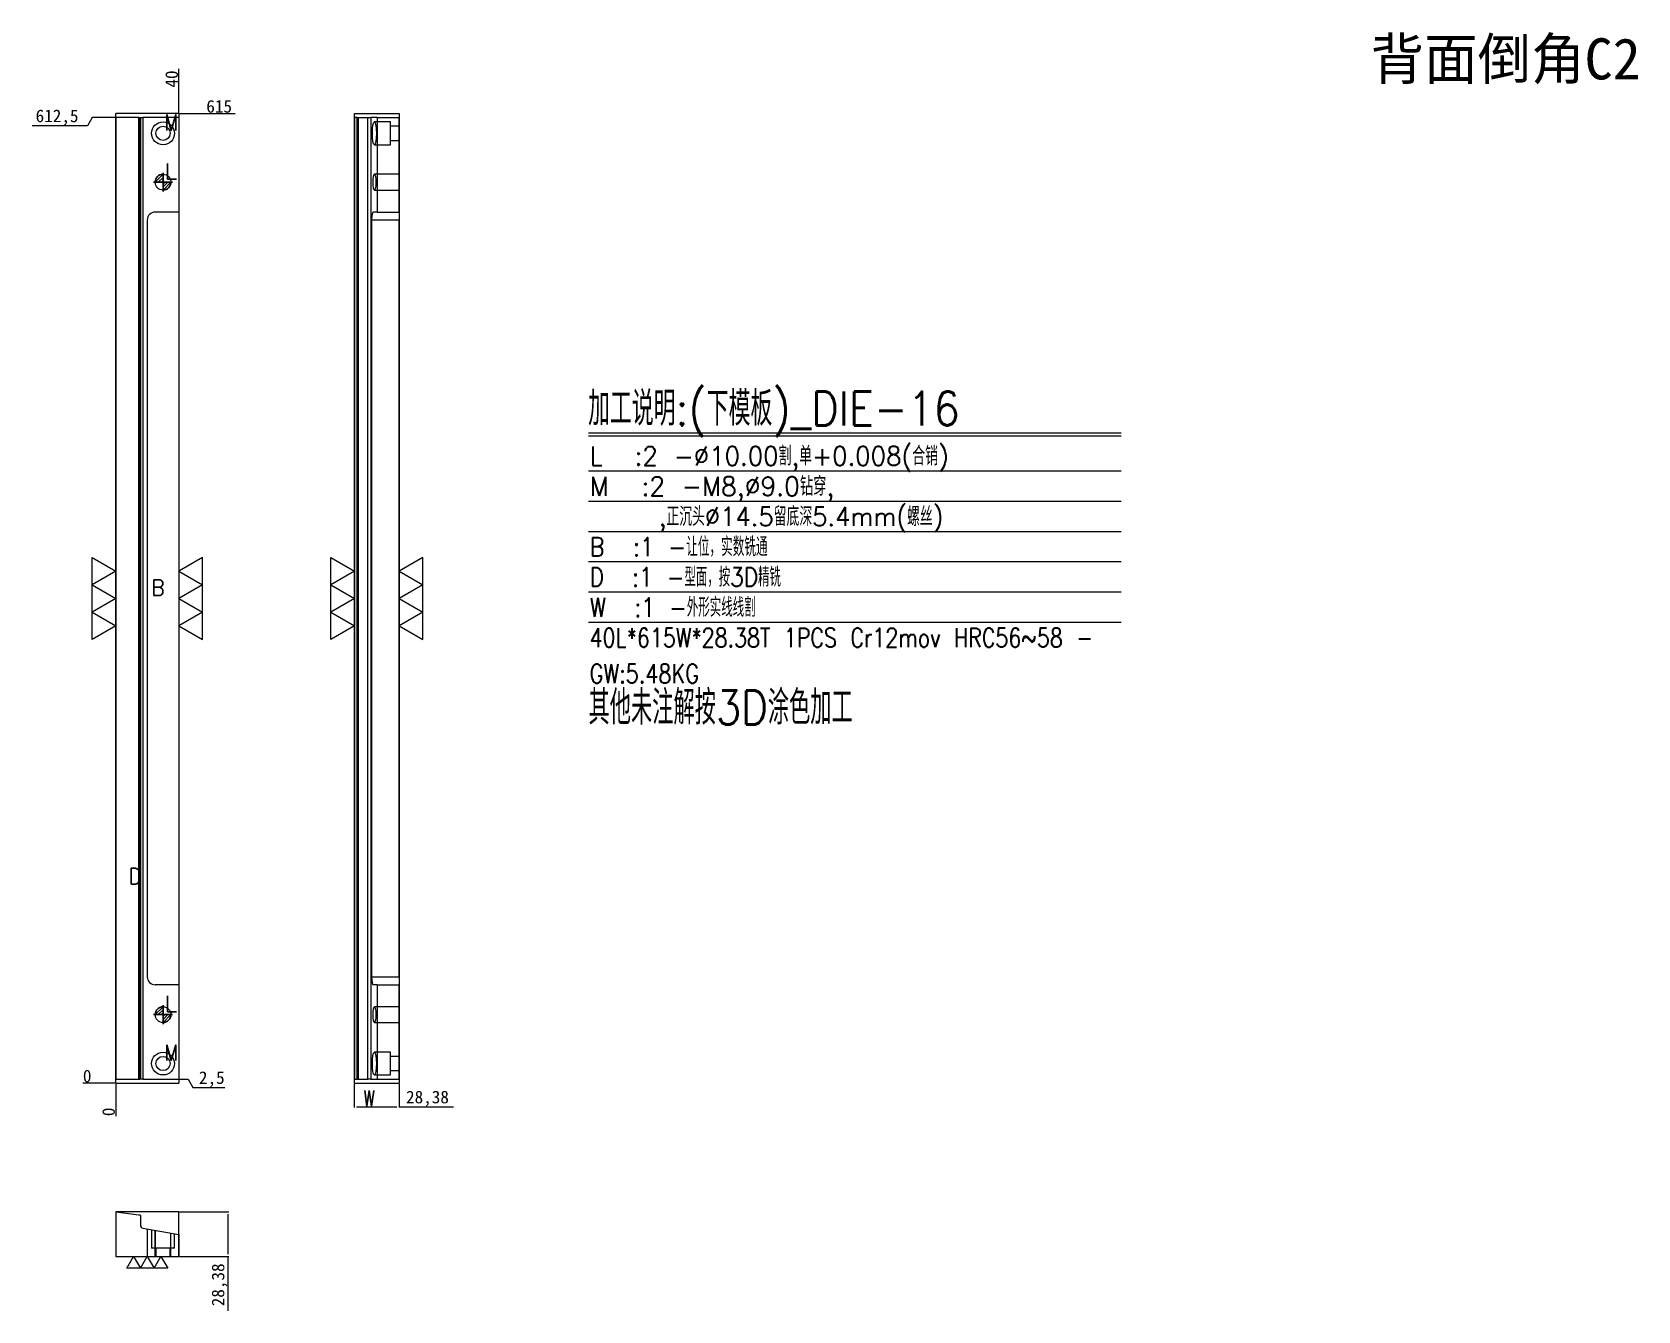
# Model space of a CAD drawing. Header units: millimetres. Extents: x 23812 to 24830, y 42929 to 43740.
import ezdxf
from ezdxf.enums import TextEntityAlignment as Align

# ---------------------------------------------------------------- set-up
doc = ezdxf.new("R2010")
doc.units = ezdxf.units.MM
doc.linetypes.add('DASHED', pattern=[0])
for name, color, linetype in [('DIE', 7, 'Continuous'), ('DIE_W', 1, 'Continuous'), ('dim', 4, 'Continuous')]:
    doc.layers.add(name, color=color, linetype=linetype)
doc.styles.add('_PUG_ERP', font='txt')
doc.styles.add('chinesef_fs', font='txt.shx', dxfattribs={"bigfont": 'gbcbig.shx'})
doc.dimstyles.new('_PUG_ERP', dxfattribs={"dimtxt": 8, "dimasz": 1.5, "dimexe": 0.5, "dimexo": 0.5, "dimgap": 0.5, "dimtad": 1, "dimtxsty": '_PUG_ERP', "dimblk": 'CLOSEDBLANK', "dimcen": 0, "dimclrd": 4, "dimclre": 4, "dimclrt": 3, "dimazin": 3, "dimtfac": 1, "dimtmove": 0, "dimatfit": 3, "dimldrblk": 'CLOSEDBLANK', "dimlwd": 9, "dimlwe": 9})

# ---------------------------------------------------------------- blocks, each defined once
blk = doc.blocks.new('*D735')
at = {"layer": 'Defpoints', "color": 0}
for p in [(23904.7, 43688.8), (23919.7, 43688.8), (23864.7, 43073.8)]:
    blk.add_point(p, dxfattribs=at)
at = {"layer": 'dim', "color": 4, "lineweight": 9}
blk.add_line((23905.2, 43688.8), (23940.4, 43688.8), dxfattribs=at)
at = {"layer": 'dim', "color": 3, "lineweight": 13, "insert": (23930.3, 43693.3), "char_height": 8, "attachment_point": 5, "style": '_PUG_ERP'}
blk.add_mtext('615', dxfattribs=at)
blk = doc.blocks.new('_ClosedBlank')
blk = doc.blocks.new('*D736')
at = {"layer": 'Defpoints', "color": 0}
for p in [(23849.7, 43073.8), (23864.7, 43073.8), (23864.7, 43073.8)]:
    blk.add_point(p, dxfattribs=at)
at = {"layer": 'dim', "color": 4, "lineweight": 9}
blk.add_line((23864.2, 43073.8), (23843.9, 43073.8), dxfattribs=at)
at = {"layer": 'dim', "color": 3, "lineweight": 13, "insert": (23846.6, 43078.3), "char_height": 8, "attachment_point": 5, "style": '_PUG_ERP'}
blk.add_mtext('0', dxfattribs=at)
blk = doc.blocks.new('*D737')
at = {"layer": 'Defpoints', "color": 0}
for p in [(23864.7, 43073.8), (23864.7, 43073.8), (23864.7, 43058.8)]:
    blk.add_point(p, dxfattribs=at)
at = {"layer": 'dim', "color": 4, "lineweight": 9}
blk.add_line((23864.7, 43073.3), (23864.7, 43052.9), dxfattribs=at)
at = {"layer": 'dim', "color": 3, "lineweight": 13, "insert": (23860.2, 43055.6), "char_height": 8, "attachment_point": 5, "rotation": 90, "style": '_PUG_ERP'}
blk.add_mtext('0', dxfattribs=at)
blk = doc.blocks.new('*D738')
at = {"layer": 'Defpoints', "color": 0}
for p in [(23904.7, 43703.8), (23904.7, 43688.8), (23864.7, 43073.8)]:
    blk.add_point(p, dxfattribs=at)
at = {"layer": 'dim', "color": 4, "lineweight": 9}
blk.add_line((23904.7, 43689.3), (23904.7, 43717.2), dxfattribs=at)
at = {"layer": 'dim', "color": 3, "lineweight": 13, "insert": (23900.2, 43710.7), "char_height": 8, "attachment_point": 5, "rotation": 90, "style": '_PUG_ERP'}
blk.add_mtext('40', dxfattribs=at)
blk = doc.blocks.new('*D739')
at = {"layer": 'Defpoints', "color": 0}
for p in [(23904.7, 42992.3), (23904.7, 42963.9), (23935.9, 42963.9)]:
    blk.add_point(p, dxfattribs=at)
at = {"layer": 'dim', "color": 4, "lineweight": 9}
for p, q in [((23905.2, 42992.3), (23936.4, 42992.3)), ((23935.9, 42990.8), (23935.9, 42965.4)), ((23905.2, 42963.9), (23936.4, 42963.9)), ((23935.9, 42963.9), (23935.9, 42929.4))]:
    blk.add_line(p, q, dxfattribs=at)
at = {"layer": 'dim', "color": 3, "lineweight": 13, "insert": (23930.6, 42945.9), "char_height": 8, "attachment_point": 5, "rotation": 90, "style": '_PUG_ERP'}
blk.add_mtext('28,38', dxfattribs=at)
blk = doc.blocks.new('*D740')
at = {"layer": 'Defpoints', "color": 0}
for p in [(24016, 43073.8), (24044.4, 43073.8), (24044.4, 43058.8)]:
    blk.add_point(p, dxfattribs=at)
at = {"layer": 'dim', "color": 4, "lineweight": 9}
for p, q in [((24016, 43073.3), (24016, 43058.3)), ((24044.4, 43073.3), (24044.4, 43058.3)), ((24017.5, 43058.8), (24042.9, 43058.8)), ((24044.4, 43058.8), (24078.9, 43058.8))]:
    blk.add_line(p, q, dxfattribs=at)
at = {"layer": 'dim', "color": 3, "lineweight": 13, "insert": (24062.4, 43064), "char_height": 8, "attachment_point": 5, "style": '_PUG_ERP'}
blk.add_mtext('28,38', dxfattribs=at)
blk = doc.blocks.new('pg_hx_L0')
at = {"color": 230}
for p, q in [((-0.6, 0), (0.6, 0)), ((-0.5, 0), (0, 0.5)), ((-0.3, 0), (0, 0.3)), ((-0.1, 0), (0, 0.1)), ((0, 0.6), (0, -0.6)), ((0.1, 0), (0, -0.1)), ((0.5, 0), (0, -0.5)), ((0.3, 0), (0, -0.3))]:
    blk.add_line(p, q, dxfattribs=at)
for start, end in [(90, 180), (270, 0)]:
    blk.add_arc((0, 0), 0.5, start, end, dxfattribs=at)
blk = doc.blocks.new('pg_hx_LLL0')
blk.add_blockref('pg_hx_L0', (0, 0))
blk = doc.blocks.new('*D741')
at = {"layer": 'Defpoints', "color": 0}
for p in [(23900.6, 43076.3), (23864.7, 43073.8), (23916.7, 43071)]:
    blk.add_point(p, dxfattribs=at)
at = {"layer": 'dim', "color": 4, "lineweight": 9}
for p, q in [((23901.1, 43076.3), (23910.7, 43076.3)), ((23910.7, 43076.3), (23913.7, 43071)), ((23913.7, 43071), (23934, 43071))]:
    blk.add_line(p, q, dxfattribs=at)
at = {"layer": 'dim', "color": 3, "lineweight": 13, "insert": (23925.6, 43076.3), "char_height": 8, "attachment_point": 5, "style": '_PUG_ERP'}
blk.add_mtext('2,5', dxfattribs=at)
blk = doc.blocks.new('*D742')
at = {"layer": 'Defpoints', "color": 0}
for p in [(23843.8, 43681), (23867.5, 43686.3), (23864.7, 43073.8)]:
    blk.add_point(p, dxfattribs=at)
at = {"layer": 'dim', "color": 4, "lineweight": 9}
for p, q in [((23846.8, 43681), (23811.7, 43681)), ((23849.8, 43686.3), (23846.8, 43681)), ((23867, 43686.3), (23849.8, 43686.3))]:
    blk.add_line(p, q, dxfattribs=at)
at = {"layer": 'dim', "color": 3, "lineweight": 13, "insert": (23827.5, 43686.3), "char_height": 8, "attachment_point": 5, "style": '_PUG_ERP'}
blk.add_mtext('612,5', dxfattribs=at)

msp = doc.modelspace()

# ---------------------------------------------------------------- linework, layer by layer
at = {"layer": 'DIE', "color": 11, "linetype": 'Continuous', "lineweight": 18}
for p, q in [((23864.724, 43686.263), (23864.724, 43076.263)), ((23904.724, 43686.263), (23904.724, 43626.263)), ((24044.411, 43626.263), (24044.411, 43686.263)), ((24044.411, 43626.263), (24044.411, 43621.263)), ((24044.411, 43141.263), (24044.411, 43621.263)), ((24044.411, 43141.263), (24044.411, 43136.263)), ((23904.724, 43136.263), (23904.724, 43076.263)), ((24044.411, 43076.263), (24044.411, 43136.263)), ((23864.724, 42992.263), (23864.724, 42963.883)), ((23904.724, 42977.778), (23904.724, 42963.883)), ((23864.724, 42963.883), (23904.724, 42963.883))]:
    msp.add_line(p, q, dxfattribs=at)
at = {"layer": 'DIE', "color": 2, "linetype": 'Continuous', "lineweight": 18}
for p, q in [((23879.37, 43076.263), (23879.37, 43686.263)), ((23879.398, 43076.263), (23879.398, 43686.263)), ((23880.324, 43686.263), (23880.324, 43076.263)), ((24016.031, 43686.263), (24016.031, 43076.263)), ((24017.892, 43686.263), (24016.031, 43686.263)), ((24017.892, 43686.263), (24017.961, 43686.263)), ((24017.961, 43686.263), (24018.456, 43686.263)), ((24018.456, 43686.263), (24024.536, 43686.263)), ((24024.536, 43686.263), (24026.505, 43686.263)), ((24030.516, 43686.263), (24026.505, 43686.263)), ((24030.516, 43686.263), (24030.516, 43626.263)), ((24030.516, 43686.263), (24044.411, 43686.263)), ((24030.516, 43136.263), (24030.516, 43076.263)), ((23864.724, 42992.263), (23879.37, 42990.204)), ((23879.398, 42990.402), (23879.894, 42990.333)), ((23880.324, 42989.838), (23880.324, 42983.758)), ((23881.977, 42981.789), (23904.724, 42977.778))]:
    msp.add_line(p, q, dxfattribs=at)
at = {"layer": 'DIE', "color": 155, "linetype": 'Continuous', "lineweight": 18}
for p, q in [((23879.894, 43076.263), (23879.894, 43686.263)), ((23881.977, 43686.263), (23881.977, 43076.263)), ((24017.961, 43076.263), (24017.961, 43686.263)), ((24018.456, 43686.263), (24018.456, 43076.263)), ((24024.536, 43076.263), (24024.536, 43686.263)), ((24026.505, 43686.263), (24026.505, 43076.263)), ((24044.411, 43621.263), (24026.99, 43621.263)), ((24026.99, 43141.263), (24044.411, 43141.263))]:
    msp.add_line(p, q, dxfattribs=at)
at = {"layer": 'DIE', "color": 6, "linetype": 'Continuous', "lineweight": 18}
for p, q in [((24017.892, 43076.263), (24017.892, 43686.263)), ((23879.37, 42990.204), (23879.398, 42990.402))]:
    msp.add_line(p, q, dxfattribs=at)
at = {"layer": 'DIE', "color": 6, "linetype": 'DASHED', "lineweight": 13, "ltscale": 0.39638}
msp.add_line((24018.09, 43076.263), (24018.09, 43686.263), dxfattribs=at)
at = {"layer": 'DIE', "color": 31, "linetype": 'DASHED', "lineweight": 13, "ltscale": 0.39638}
for p, q in [((24039.031, 43683.513), (24028.753, 43683.513)), ((24039.031, 43676.263), (24039.031, 43683.513)), ((24044.411, 43680.766), (24039.031, 43680.766)), ((24028.753, 43669.013), (24039.031, 43669.013)), ((24039.031, 43669.013), (24039.031, 43676.263)), ((24039.031, 43671.759), (24044.411, 43671.759)), ((24039.031, 43093.513), (24028.753, 43093.513)), ((24039.031, 43086.263), (24039.031, 43093.513)), ((24044.411, 43090.766), (24039.031, 43090.766)), ((24039.031, 43079.013), (24039.031, 43086.263)), ((24028.753, 43079.013), (24039.031, 43079.013)), ((24039.031, 43081.759), (24044.411, 43081.759)), ((23884.724, 42981.304), (23884.724, 42963.883)), ((23887.474, 42980.819), (23887.474, 42969.263)), ((23901.974, 42969.263), (23901.974, 42978.263)), ((23901.974, 42969.263), (23887.474, 42969.263)), ((23890.22, 42969.263), (23890.22, 42963.883)), ((23899.227, 42963.883), (23899.227, 42969.263))]:
    msp.add_line(p, q, dxfattribs=at)
at = {"layer": 'DIE', "color": 31, "linetype": 'Continuous', "lineweight": 18}
for p, q in [((23904.724, 43626.263), (23889.724, 43626.263)), ((24030.516, 43626.263), (24027.871, 43626.263)), ((24030.516, 43626.263), (24044.411, 43626.263)), ((23884.724, 43621.263), (23884.724, 43141.263)), ((24026.99, 43621.263), (24026.99, 43141.263)), ((23904.724, 43136.263), (23889.724, 43136.263)), ((24030.516, 43136.263), (24027.871, 43136.263)), ((24030.516, 43136.263), (24044.411, 43136.263))]:
    msp.add_line(p, q, dxfattribs=at)
at = {"layer": 'DIE', "color": 155, "linetype": 'DASHED', "lineweight": 13, "ltscale": 0.39638}
msp.add_line((23889.724, 42963.883), (23889.724, 42980.423), dxfattribs=at)
at = {"layer": 'DIE', "color": 42, "linetype": 'Continuous', "lineweight": 18}
for centre, radius in [((23894.724, 43676.263), 7.25), ((23894.724, 43676.263), 4.503), ((23894.724, 43086.263), 7.25), ((23894.724, 43086.263), 4.503)]:
    msp.add_circle(centre, radius, dxfattribs=at)
at = {"layer": 'DIE', "color": 31, "linetype": 'Continuous', "lineweight": 18}
for centre, start, end in [((23889.724, 43621.263), 90, 180), ((23889.724, 43141.263), 180, 270)]:
    msp.add_arc(centre, 5, start, end, dxfattribs=at)
at = {"layer": 'DIE', "color": 2, "linetype": 'Continuous', "lineweight": 18}
for centre, radius, start, end in [((23879.824, 42989.838), 0.5, 0, 82), ((23882.324, 42983.758), 2, 180, 260)]:
    msp.add_arc(centre, radius, start, end, dxfattribs=at)
at = {"layer": 'DIE', "color": 31, "linetype": 'Continuous', "lineweight": 18}
for centre in [(24028.753, 43676.263), (24028.753, 43086.263)]:
    msp.add_ellipse(centre, major_axis=(0, 7.25), ratio=0.176327, dxfattribs=at)
for centre, start_param, end_param in [((24027.871, 43621.263), 0, 1.57079633), ((24027.871, 43141.263), 1.57079633, 3.14159265)]:
    msp.add_ellipse(centre, major_axis=(0, 5), ratio=0.176327, start_param=start_param, end_param=end_param, dxfattribs=at)
at = {"layer": 'DIE_W', "color": 1, "linetype": 'Continuous', "lineweight": 18}
for p, q in [((23879.37, 43686.263), (23864.724, 43686.263)), ((23879.37, 43686.263), (23879.398, 43686.263)), ((23879.398, 43686.263), (23879.894, 43686.263)), ((23879.894, 43686.263), (23880.324, 43686.263)), ((23880.324, 43686.263), (23881.977, 43686.263)), ((23904.724, 43686.263), (23881.977, 43686.263)), ((23864.724, 43076.263), (23879.37, 43076.263)), ((23879.37, 43076.263), (23879.398, 43076.263)), ((23879.398, 43076.263), (23879.894, 43076.263)), ((23880.324, 43076.263), (23879.894, 43076.263)), ((23881.977, 43076.263), (23880.324, 43076.263)), ((23881.977, 43076.263), (23904.724, 43076.263)), ((24016.031, 43076.263), (24017.892, 43076.263)), ((24017.892, 43076.263), (24017.961, 43076.263)), ((24018.456, 43076.263), (24017.961, 43076.263)), ((24018.456, 43076.263), (24024.536, 43076.263)), ((24026.505, 43076.263), (24024.536, 43076.263)), ((24026.505, 43076.263), (24030.516, 43076.263)), ((24030.516, 43076.263), (24044.411, 43076.263))]:
    msp.add_line(p, q, dxfattribs=at)
at = {"layer": 'DIE_W', "color": 1, "linetype": 'DASHED', "lineweight": 13, "ltscale": 0.39638}
for p, q in [((24044.411, 43650.263), (24028.753, 43650.263)), ((24028.753, 43640.263), (24044.411, 43640.263)), ((24044.411, 43122.263), (24028.753, 43122.263)), ((24028.753, 43112.263), (24044.411, 43112.263)), ((23889.724, 42980.423), (23889.724, 42963.883)), ((23899.724, 42963.883), (23899.724, 42978.659))]:
    msp.add_line(p, q, dxfattribs=at)
at = {"layer": 'DIE_W', "color": 1, "linetype": 'Continuous', "lineweight": 18}
for centre in [(23894.724, 43645.263), (23894.724, 43117.263)]:
    msp.add_circle(centre, 5, dxfattribs=at)
for centre in [(24028.753, 43645.263), (24028.753, 43117.263)]:
    msp.add_ellipse(centre, major_axis=(0, 5), ratio=0.176327, dxfattribs=at)
at = {"layer": 'dim', "color": 252, "linetype": 'DASHED', "lineweight": 13, "ltscale": 0.39638}
for p, q in [((23904.724, 43688.763), (23864.724, 43688.763)), ((24016.031, 43688.763), (24044.411, 43688.763)), ((23864.724, 43073.763), (23904.724, 43073.763)), ((24016.031, 43073.763), (24044.411, 43073.763))]:
    msp.add_line(p, q, dxfattribs=at)
at = {"layer": 'dim', "color": 252, "linetype": 'DASHED', "lineweight": 13, "ltscale": 0.2}
for p, q in [((23864.724, 43073.763), (23864.724, 43688.763)), ((23904.724, 43688.763), (23904.724, 43073.763)), ((24016.031, 43073.763), (24016.031, 43688.763)), ((24044.411, 43688.763), (24044.411, 43073.763))]:
    msp.add_line(p, q, dxfattribs=at)
at = {"layer": 'dim', "color": 8, "linetype": 'Continuous', "lineweight": 18}
for p, q in [((24164.611, 43486.19), (24502.339, 43486.19)), ((24164.611, 43484.39), (24502.339, 43484.39)), ((24164.611, 43462.19), (24502.339, 43462.19)), ((24164.611, 43442.99), (24502.339, 43442.99)), ((24164.611, 43423.79), (24502.339, 43423.79)), ((24164.611, 43404.59), (24502.339, 43404.59)), ((24164.611, 43385.39), (24502.339, 43385.39)), ((24164.611, 43366.19), (24502.339, 43366.19))]:
    msp.add_line(p, q, dxfattribs=at)
at = {"layer": 'dim', "lineweight": 13}
for points in [[(23849.724, 43407.243), (23864.724, 43398.583), (23849.724, 43389.923), (23864.724, 43381.263), (23849.724, 43372.602), (23864.724, 43363.942), (23849.724, 43355.282), (23849.724, 43407.243)], [(23919.724, 43407.243), (23904.724, 43398.583), (23919.724, 43389.923), (23904.724, 43381.263), (23919.724, 43372.602), (23904.724, 43363.942), (23919.724, 43355.282), (23919.724, 43407.243)], [(24001.031, 43407.243), (24016.031, 43398.583), (24001.031, 43389.923), (24016.031, 43381.263), (24001.031, 43372.602), (24016.031, 43363.942), (24001.031, 43355.282), (24001.031, 43407.243)], [(24059.411, 43407.243), (24044.411, 43398.583), (24059.411, 43389.923), (24044.411, 43381.263), (24059.411, 43372.602), (24044.411, 43363.942), (24059.411, 43355.282), (24059.411, 43407.243)], [(23871.734, 42956.383), (23876.064, 42963.883), (23880.394, 42956.383), (23884.724, 42963.883), (23889.054, 42956.383), (23893.384, 42963.883), (23897.714, 42956.383), (23871.734, 42956.383)]]:
    msp.add_lwpolyline(points, close=True, dxfattribs=at)
at = {"layer": 'dim', "color": 252, "linetype": 'DASHED', "lineweight": 13, "ltscale": 0.2}
msp.add_lwpolyline([(23864.724, 42963.883), (23904.724, 42963.883), (23904.724, 42992.263), (23864.724, 42992.263)], close=True, dxfattribs=at)

# ---------------------------------------------------------------- block references
at = {"layer": 'DIE', "lineweight": 13, "ltscale": 0.39638, "xscale": 10, "yscale": 10, "zscale": 10}
for p in [(23894.724, 43645.263), (23894.724, 43117.263)]:
    msp.add_blockref('pg_hx_LLL0', p, dxfattribs=at)

# ---------------------------------------------------------------- texts
at = {"layer": 'dim'}
msp.add_text('背面倒角C2', height=26.0943, dxfattribs=at).set_placement((24746.122, 43723.879), align=Align.MIDDLE)
at = {"layer": 'dim', "color": 4, "lineweight": 13, "style": 'chinesef_fs'}
for s, height, width, p in [('M', 10, 0.8408, (23895.584, 43678.148)), ('L', 10, 1.1211, (23895.539, 43647.125)), ('加工说明:(下模板)_DIE-16', 21.6, 0.8913, (24164.269, 43490.89)), ('M  :2 -M8,%%c9.0钻穿,', 12, 0.9735, (24165.247, 43446.401)), ('    ,正沉头%%c14.5留底深5.4mm(螺丝)', 12, 0.9424, (24165.247, 43427.201)), ('B  :1 -让位，实数铣通', 12, 0.8539, (24165.247, 43408.001)), ('D  :1 -型面，按3D精铣', 12, 0.8387, (24165.247, 43388.801)), ('B', 10, 0.9609, (23887.221, 43383.075)), ('40L*615W*28.38T 1PCS Cr12mov HRC56~58 - ', 12, 0.7987, (24165.247, 43350.401)), ('GW:5.48KG ', 12, 0.8074, (24165.247, 43327.601)), ('D', 10, 0.9609, (23872.763, 43200.075)), ('L', 10, 1.1211, (23895.539, 43119.125)), ('M', 10, 0.8408, (23895.584, 43088.148)), ('W', 10, 0.6727, (24022.027, 43059.175))]:
    msp.add_text(s, height=height, dxfattribs=dict(at, width=width)).set_placement(p)
at = {"layer": 'dim', "color": 1, "lineweight": 13, "style": 'chinesef_fs'}
for s, width, p in [('L  :2 -%%c10.00割,单+0.008(合销)', 0.9493, (24165.247, 43465.601)), ('W  :1 -外形实线线割', 0.8416, (24165.247, 43369.601))]:
    msp.add_text(s, height=12, dxfattribs=dict(at, width=width)).set_placement(p)
at = {"layer": 'dim', "color": 21, "lineweight": 13, "style": 'chinesef_fs', "width": 0.8663}
msp.add_text('其他未注解按3D涂色加工', height=21.6, dxfattribs=at).set_placement((24164.517, 43301.29))

# ---------------------------------------------------------------- dimensions: what is measured, and where the dimension line sits
at = {"layer": 'dim', "lineweight": 13}
for feature_location, offset, dtype, origin, picture, middle in [((23904.724, 43688.763), (0, 15), 1, (23864.724, 43073.763), '*D738', (23900.224, 43710.739)), ((23904.724, 43688.763), (15, 0), 0, (23864.724, 43073.763), '*D735', (23930.319, 43693.263)), ((23867.476, 43686.263), (-23.675, -5.262), 0, (23864.724, 43073.763), '*D742', (23827.492, 43686.263)), ((23864.723950158, 43073.762732073), (-15, 0), 0, (23864.723950158, 43073.762732073), '*D736', (23846.557283492, 43078.262732073)), ((23900.578, 43076.263), (16.169, -5.262), 0, (23864.724, 43073.763), '*D741', (23925.628, 43076.263)), ((23864.723950158, 43073.762732073), (0, -15), 1, (23864.723950158, 43073.762732073), '*D737', (23860.223950158, 43055.596065406))]:
    dim = msp.add_ordinate_dim(feature_location=feature_location, offset=offset, dtype=dtype, origin=origin, dimstyle='_PUG_ERP', dxfattribs=at)
    dim.commit()
    dim.dimension.update_dxf_attribs({"geometry": picture, "text_midpoint": middle})
dim = msp.add_linear_dim(base=(24044.411, 43058.763), p1=(24016.031, 43073.763), p2=(24044.411, 43073.763), dimstyle='_PUG_ERP', dxfattribs=at)
dim.commit()
dim.dimension.update_dxf_attribs({"geometry": '*D740', "text_midpoint": (24062.411, 43064.025)})
dim = msp.add_linear_dim(base=(23935.855, 42963.883), p1=(23904.724, 42992.263), p2=(23904.724, 42963.883), angle=90, dimstyle='_PUG_ERP', dxfattribs=at)
dim.commit()
dim.dimension.update_dxf_attribs({"geometry": '*D739', "text_midpoint": (23930.593, 42945.883)})

doc.saveas('drawing.dxf')
